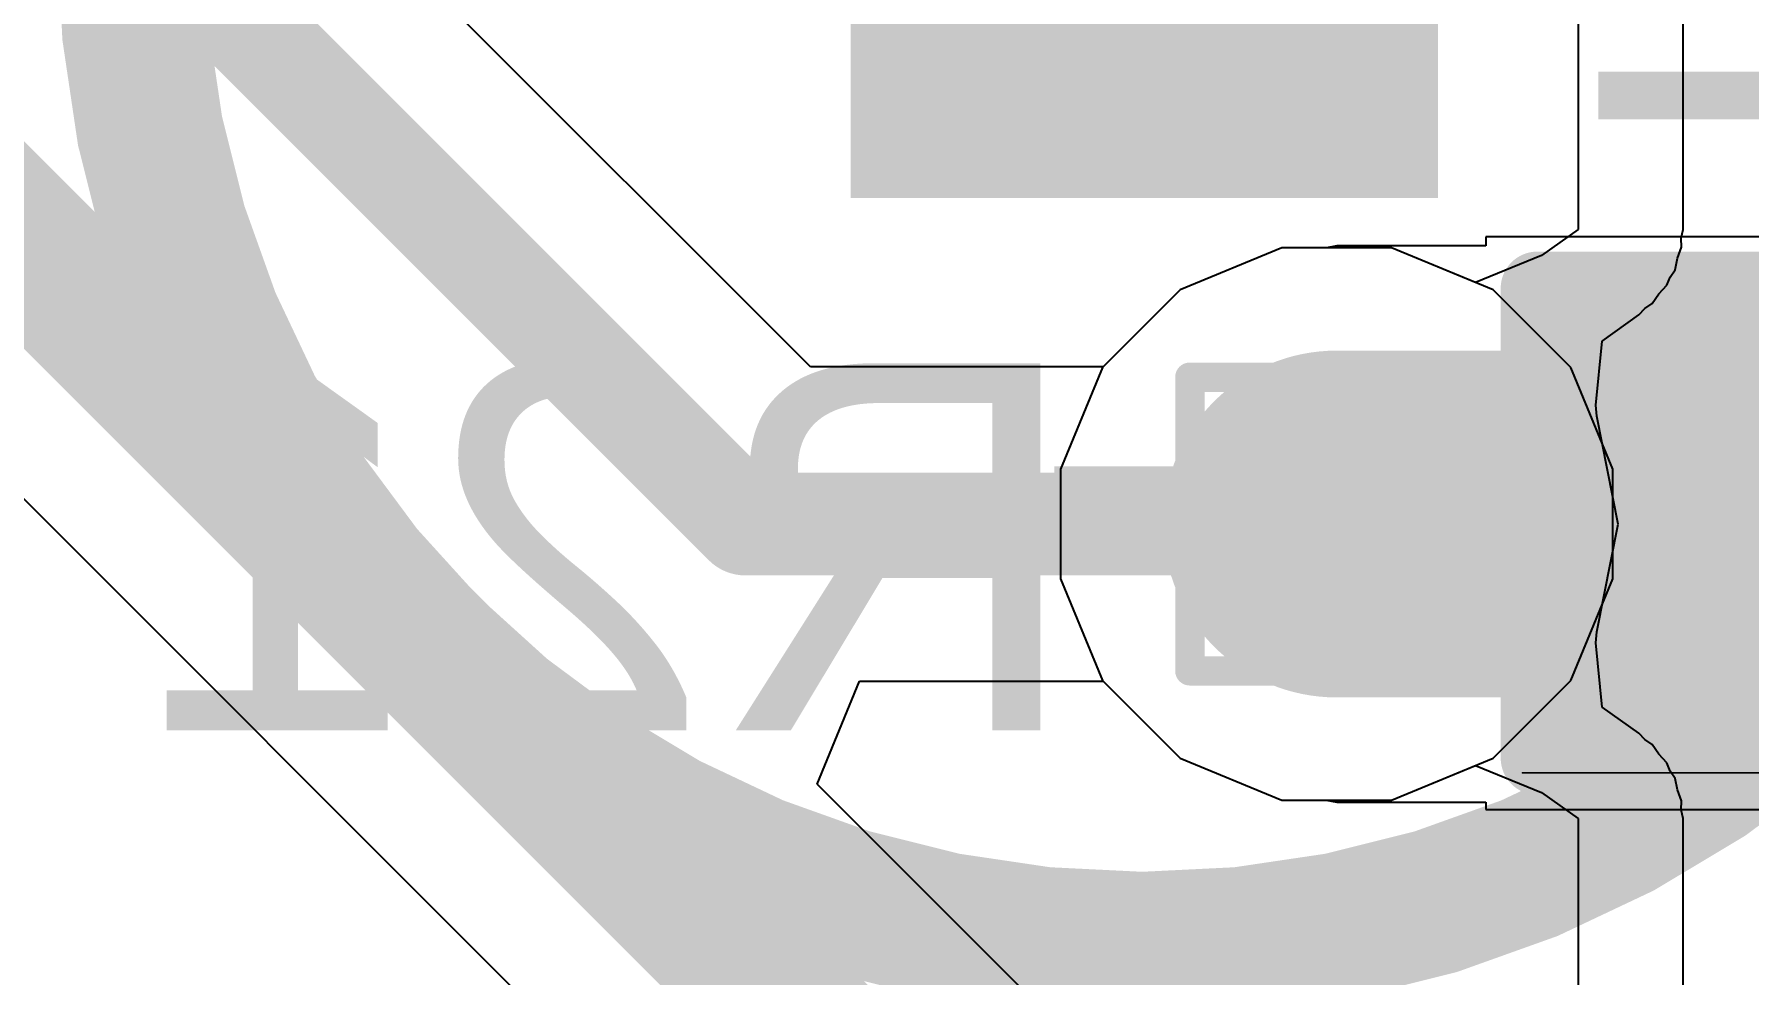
# Model space of a CAD drawing. Header units: inches. Extents: x -13 to 254, y -7 to 63.
# Drawn here: x -2.417 to 0.549, y 13.199 to 14.826 of the extents above; entities that cross this region are included whole.
import ezdxf

# ---------------------------------------------------------------- set-up
doc = ezdxf.new("R2010")
doc.units = ezdxf.units.IN
for name, color, linetype in [('Bottom Layer', 5, 'Continuous'), ('Bottom Overlay', 54, 'Continuous'), ('Bottom Paste', 16, 'Continuous'), ('Bottom Solder', 6, 'Continuous'), ('Dimensions', 6, 'Continuous'), ('Drill Drawing', 1, 'Continuous'), ('GND', 16, 'Continuous'), ('POWER', 76, 'Continuous'), ('Top Layer', 1, 'Continuous'), ('Top Overlay', 2, 'Continuous'), ('Top Paste', 8, 'Continuous'), ('Top Solder', 216, 'Continuous'), ('Via Holes', 16, 'Continuous')]:
    doc.layers.add(name, color=color, linetype=linetype)
doc.styles.add('Arial', font='', dxfattribs={"height": 0.2})
doc.styles.get('Arial').set_extended_font_data('Arial')

# ---------------------------------------------------------------- blocks, each defined once
blk = doc.blocks.new('LED_0402_30')
at = {"layer": 'Top Layer'}
for points in [[(-0.785, 0.36), (-0.165, 0.36), (-0.165, -0.36), (-0.785, -0.36)], [(0.165, 0.36), (0.785, 0.36), (0.785, -0.36), (0.165, -0.36)]]:
    blk.add_hatch(color=1, dxfattribs=at).paths.add_polyline_path(points)
at = {"layer": 'Top Overlay'}
blk.add_hatch(color=2, dxfattribs=at).paths.add_polyline_path([(0.9395, -0.5074), (1.5491, -0.5074), (1.5491, 0.5086), (0.9395, 0.5086)])
at = {"layer": 'Top Paste'}
for points in [[(-0.785, 0.36), (-0.165, 0.36), (-0.165, -0.36), (-0.785, -0.36)], [(0.165, 0.36), (0.785, 0.36), (0.785, -0.36), (0.165, -0.36)]]:
    blk.add_hatch(color=8, dxfattribs=at).paths.add_polyline_path(points)
at = {"layer": 'Top Solder'}
for points in [[(-0.8866, 0.4616), (-0.0634, 0.4616), (-0.0634, -0.4616), (-0.8866, -0.4616)], [(0.0634, 0.4616), (0.8866, 0.4616), (0.8866, -0.4616), (0.0634, -0.4616)]]:
    blk.add_hatch(color=216, dxfattribs=at).paths.add_polyline_path(points)
at = {"layer": 'Top Overlay'}
for points in [[(0.9398, 0.4572, 0.127, 0.127, 0), (-0.889, 0.4572, 0.127, 0.127, 0)], [(-0.889, -0.4572, 0.127, 0.127, 0), (-0.889, 0.4572, 0.127, 0.127, 0)], [(0.9398, -0.4572, 0.127, 0.127, 0), (0.9398, 0.4572, 0.127, 0.127, 0)], [(0.9398, -0.4572, 0.127, 0.127, 0), (-0.889, -0.4572, 0.127, 0.127, 0)]]:
    blk.add_lwpolyline(points, format="xyseb", dxfattribs=at)
for points in [[(-0.9207, 0.4572, 0.0635, 0.0635, 1), (-0.8572, 0.4572, 0.0635, 0.0635, 1)], [(-0.9207, 0.4572, 0.0635, 0.0635, 1), (-0.8572, 0.4572, 0.0635, 0.0635, 1)], [(0.908, 0.4572, 0.0635, 0.0635, 1), (0.9715, 0.4572, 0.0635, 0.0635, 1)], [(0.908, 0.4572, 0.0635, 0.0635, 1), (0.9715, 0.4572, 0.0635, 0.0635, 1)], [(-0.9207, -0.4572, 0.0635, 0.0635, 1), (-0.8572, -0.4572, 0.0635, 0.0635, 1)], [(-0.9207, -0.4572, 0.0635, 0.0635, 1), (-0.8572, -0.4572, 0.0635, 0.0635, 1)], [(0.908, -0.4572, 0.0635, 0.0635, 1), (0.9715, -0.4572, 0.0635, 0.0635, 1)], [(0.908, -0.4572, 0.0635, 0.0635, 1), (0.9715, -0.4572, 0.0635, 0.0635, 1)]]:
    blk.add_lwpolyline(points, format="xyseb", close=True, dxfattribs=at)
blk = doc.blocks.new('R___0402_B_33')
at = {"layer": 'Bottom Layer'}
for points in [[(-0.2413, 0.3175), (-0.2413, -0.3175), (-0.6985, -0.3175), (-0.6985, 0.3175)], [(0.6985, 0.3175), (0.6985, -0.3175), (0.2413, -0.3175), (0.2413, 0.3175)]]:
    blk.add_hatch(color=5, dxfattribs=at).paths.add_polyline_path(points)
at = {"layer": 'Bottom Paste'}
for points in [[(-0.2413, 0.3175), (-0.2413, -0.3175), (-0.6985, -0.3175), (-0.6985, 0.3175)], [(0.6985, 0.3175), (0.6985, -0.3175), (0.2413, -0.3175), (0.2413, 0.3175)]]:
    blk.add_hatch(color=16, dxfattribs=at).paths.add_polyline_path(points)
at = {"layer": 'Bottom Solder'}
for points in [[(-0.1863, 0.3725), (-0.1863, -0.3725), (-0.7535, -0.3725), (-0.7535, 0.3725)], [(0.7535, 0.3725), (0.7535, -0.3725), (0.1863, -0.3725), (0.1863, 0.3725)]]:
    blk.add_hatch(color=6, dxfattribs=at).paths.add_polyline_path(points)
at = {"layer": 'Bottom Overlay'}
for points in [[(-0.7874, 0.4064, 0.127, 0.127, 0), (-0.7874, -0.4064, 0.127, 0.127, 0)], [(0.7874, 0.4064, 0.127, 0.127, 0), (-0.7874, 0.4064, 0.127, 0.127, 0)], [(0.7874, 0.4064, 0.127, 0.127, 0), (0.7874, -0.4064, 0.127, 0.127, 0)], [(0.8128, 0.4318, 0.00323, 0.00323, 0), (-0.8128, 0.4318, 0.00323, 0.00323, 0)], [(0.7874, -0.4064, 0.127, 0.127, 0), (-0.7874, -0.4064, 0.127, 0.127, 0)]]:
    blk.add_lwpolyline(points, format="xyseb", dxfattribs=at)
for points in [[(-0.8191, 0.4064, 0.0635, 0.0635, 1), (-0.7556, 0.4064, 0.0635, 0.0635, 1)], [(-0.8191, 0.4064, 0.0635, 0.0635, 1), (-0.7556, 0.4064, 0.0635, 0.0635, 1)], [(0.7556, 0.4064, 0.0635, 0.0635, 1), (0.8191, 0.4064, 0.0635, 0.0635, 1)], [(0.7556, 0.4064, 0.0635, 0.0635, 1), (0.8191, 0.4064, 0.0635, 0.0635, 1)], [(-0.8136, 0.4318, 0.00161, 0.00161, 1), (-0.812, 0.4318, 0.00161, 0.00161, 1)], [(0.812, 0.4318, 0.00161, 0.00161, 1), (0.8136, 0.4318, 0.00161, 0.00161, 1)], [(-0.8191, -0.4064, 0.0635, 0.0635, 1), (-0.7556, -0.4064, 0.0635, 0.0635, 1)], [(-0.8191, -0.4064, 0.0635, 0.0635, 1), (-0.7556, -0.4064, 0.0635, 0.0635, 1)], [(0.7556, -0.4064, 0.0635, 0.0635, 1), (0.8191, -0.4064, 0.0635, 0.0635, 1)], [(0.7556, -0.4064, 0.0635, 0.0635, 1), (0.8191, -0.4064, 0.0635, 0.0635, 1)]]:
    blk.add_lwpolyline(points, format="xyseb", close=True, dxfattribs=at)

msp = doc.modelspace()

# ---------------------------------------------------------------- hatches: boundary and pattern name
at = {"layer": 'Bottom Layer'}
h = msp.add_hatch(color=5, dxfattribs=at)
edge = h.paths.add_edge_path()
edge.add_arc((-0.1637, 13.9786), 0.3, 0, 360)
msp.add_hatch(color=5, dxfattribs=at).paths.add_polyline_path([(0.5009, 14.2786), (-0.1637, 14.2786), (-0.1637, 13.6785), (0.5009, 13.6785)])
at = {"layer": 'GND'}
h = msp.add_hatch(color=16, dxfattribs=at)
edge = h.paths.add_edge_path()
edge.add_arc((-0.1637, 13.9786), 0.3, 0, 360)
at = {"layer": 'POWER'}
h = msp.add_hatch(color=76, dxfattribs=at)
edge = h.paths.add_edge_path()
edge.add_arc((-0.1637, 13.9786), 0.3, 0, 360)
at = {"layer": 'Top Layer'}
h = msp.add_hatch(color=1, dxfattribs=at)
edge = h.paths.add_edge_path()
edge.add_arc((-0.1637, 13.9786), 0.3, 0, 360)
at = {"layer": 'Via Holes'}
h = msp.add_hatch(color=7, dxfattribs=at)
edge = h.paths.add_edge_path()
edge.add_arc((-0.1637, 13.9786), 0.15, 0, 360)

# ---------------------------------------------------------------- linework, layer by layer
at = {"layer": 'Bottom Layer'}
for p, q in [((0.9073, 14.4753), (0.0945, 14.4753)), ((0.0945, 14.4753), (0.0945, 14.4599)), ((-0.2588, 14.4564), (-0.4344, 14.3836)), ((-0.1814, 14.4564), (-0.2588, 14.4564)), ((-0.1637, 14.4599), (-0.1814, 14.4564)), ((0.0945, 14.4599), (-0.1637, 14.4599)), ((-0.4344, 14.3836), (-0.5688, 14.2492)), ((-0.5688, 14.2492), (-0.6415, 14.0736)), ((-0.6415, 14.0736), (-0.6415, 13.8835)), ((-0.6415, 13.8835), (-0.5688, 13.7079)), ((-0.5688, 13.7079), (-0.4344, 13.5735)), ((-0.4344, 13.5735), (-0.2588, 13.5008)), ((-0.2588, 13.5008), (-0.1818, 13.5008)), ((-0.1818, 13.5008), (-0.1637, 13.4972)), ((-0.1637, 13.4972), (0.0945, 13.4972)), ((0.0945, 13.4972), (0.0945, 13.4847)), ((0.0945, 13.4847), (0.9073, 13.4847))]:
    msp.add_line(p, q, dxfattribs=at)
at = {"layer": 'Dimensions'}
msp.add_lwpolyline([(1.25, 15, 0.254, 0.254, -1), (-2.25, 15, 0.254, 0.254, 0)], format="xyseb", dxfattribs=at)
at = {"layer": 'Drill Drawing'}
for points in [[(-0.4177, 14.2326, 0.0508, 0.0508, 0), (0.0903, 14.2326, 0.0508, 0.0508, 0)], [(-0.4177, 13.7246, 0.0508, 0.0508, 0), (-0.4177, 14.2326, 0.0508, 0.0508, 0)], [(0.0903, 13.7246, 0.0508, 0.0508, 0), (0.0903, 14.2326, 0.0508, 0.0508, 0)], [(-0.4177, 13.7246, 0.0508, 0.0508, 0), (0.0903, 13.7246, 0.0508, 0.0508, 0)]]:
    msp.add_lwpolyline(points, format="xyseb", dxfattribs=at)
for points in [[(-0.4304, 14.2326, 0.0254, 0.0254, 1), (-0.405, 14.2326, 0.0254, 0.0254, 1)], [(-0.4304, 14.2326, 0.0254, 0.0254, 1), (-0.405, 14.2326, 0.0254, 0.0254, 1)], [(0.0776, 14.2326, 0.0254, 0.0254, 1), (0.103, 14.2326, 0.0254, 0.0254, 1)], [(0.0776, 14.2326, 0.0254, 0.0254, 1), (0.103, 14.2326, 0.0254, 0.0254, 1)], [(-0.4304, 13.7246, 0.0254, 0.0254, 1), (-0.405, 13.7246, 0.0254, 0.0254, 1)], [(-0.4304, 13.7246, 0.0254, 0.0254, 1), (-0.405, 13.7246, 0.0254, 0.0254, 1)], [(0.0776, 13.7246, 0.0254, 0.0254, 1), (0.103, 13.7246, 0.0254, 0.0254, 1)], [(0.0776, 13.7246, 0.0254, 0.0254, 1), (0.103, 13.7246, 0.0254, 0.0254, 1)]]:
    msp.add_lwpolyline(points, format="xyseb", close=True, dxfattribs=at)
at = {"layer": 'GND'}
for p, q in [((-1.0741, 14.2505), (-1.9457, 15.1221)), ((-0.2588, 14.4564), (-0.4344, 14.3836)), ((-0.0687, 14.4564), (-0.2588, 14.4564)), ((0.1069, 14.3836), (-0.0687, 14.4564)), ((-2.8438, 14.4312), (-0.6415, 12.2289)), ((-0.4344, 14.3836), (-0.5675, 14.2505)), ((0.2413, 14.2492), (0.1069, 14.3836)), ((-0.5675, 14.2505), (-1.0741, 14.2505)), ((0.3141, 14.0736), (0.2413, 14.2492)), ((0.3141, 13.8835), (0.3141, 14.0736)), ((0.2413, 13.7079), (0.3141, 13.8835)), ((-1.0625, 13.5288), (-0.9889, 13.7066)), ((-0.9889, 13.7066), (-0.5675, 13.7066)), ((-0.5675, 13.7066), (-0.4344, 13.5735)), ((0.1069, 13.5735), (0.2413, 13.7079)), ((-0.4344, 13.5735), (-0.2588, 13.5008)), ((-0.0687, 13.5008), (0.1069, 13.5735)), ((-0.202, 12.6684), (-1.0625, 13.5288)), ((-0.2588, 13.5008), (-0.0687, 13.5008))]:
    msp.add_line(p, q, dxfattribs=at)
for points in [[(-2.2176, 15.0094, 0.1778, 0.1778, 0), (-1.1867, 13.9786, 0.1778, 0.1778, 0)], [(-2.6241, 14.6509, 0.254, 0.254, 0), (-0.1637, 12.1906, 0.254, 0.254, 0)], [(-1.1867, 13.9786, 0.1778, 0.1778, 0), (-0.0367, 13.9786, 0.1778, 0.1778, 0)]]:
    msp.add_lwpolyline(points, format="xyseb", dxfattribs=at)
for points in [[(-1.2312, 13.9786, 0.0889, 0.0889, 1), (-1.1423, 13.9786, 0.0889, 0.0889, 1)], [(-1.2312, 13.9786, 0.0889, 0.0889, 1), (-1.1423, 13.9786, 0.0889, 0.0889, 1)], [(-0.0812, 13.9786, 0.0889, 0.0889, 1), (0.0077, 13.9786, 0.0889, 0.0889, 1)]]:
    msp.add_lwpolyline(points, format="xyseb", close=True, dxfattribs=at)
at = {"layer": 'POWER'}
for p, q in [((-0.2588, 14.4564), (-0.4344, 14.3836)), ((-0.0687, 14.4564), (-0.2588, 14.4564)), ((0.1069, 14.3836), (-0.0687, 14.4564)), ((-0.4344, 14.3836), (-0.5688, 14.2492)), ((0.2413, 14.2492), (0.1069, 14.3836)), ((-0.5688, 14.2492), (-0.6415, 14.0736)), ((0.3141, 14.0736), (0.2413, 14.2492)), ((-0.6415, 14.0736), (-0.6415, 13.8835)), ((0.3141, 13.8835), (0.3141, 14.0736)), ((-0.6415, 13.8835), (-0.5688, 13.7079)), ((0.2413, 13.7079), (0.3141, 13.8835)), ((-0.5688, 13.7079), (-0.4344, 13.5735)), ((0.1069, 13.5735), (0.2413, 13.7079)), ((-0.4344, 13.5735), (-0.2588, 13.5008)), ((-0.0687, 13.5008), (0.1069, 13.5735)), ((-0.2588, 13.5008), (-0.0687, 13.5008))]:
    msp.add_line(p, q, dxfattribs=at)
at = {"layer": 'Top Layer'}
for p, q in [((0.254, 17.5867), (0.254, 14.488)), ((0.4353, 14.488), (0.4353, 17.4054)), ((0.254, 14.488), (0.1906, 14.443)), ((0.4323, 14.473), (0.4353, 14.488)), ((0.4327, 14.4577), (0.4323, 14.473)), ((-0.2588, 14.4564), (-0.4344, 14.3836)), ((-0.0687, 14.4564), (-0.2588, 14.4564)), ((0.0762, 14.3964), (-0.0687, 14.4564)), ((0.1906, 14.443), (0.0762, 14.3964)), ((0.4255, 14.4386), (0.4327, 14.4577)), ((0.413, 14.4059), (0.4215, 14.4186)), ((0.4215, 14.4186), (0.4255, 14.4386)), ((-0.4344, 14.3836), (-0.5688, 14.2492)), ((0.3935, 14.3768), (0.4075, 14.3916)), ((0.4075, 14.3916), (0.413, 14.4059)), ((0.3694, 14.3513), (0.3822, 14.3598)), ((0.3822, 14.3598), (0.3935, 14.3768)), ((0.2955, 14.2952), (0.3589, 14.3402)), ((0.3589, 14.3402), (0.3694, 14.3513)), ((0.2848, 14.1842), (0.2955, 14.2952)), ((-0.5688, 14.2492), (-0.6415, 14.0736)), ((0.2864, 14.165), (0.2848, 14.1842)), ((0.3234, 13.9786), (0.2864, 14.165)), ((-0.6415, 14.0736), (-0.6415, 13.8835)), ((0.2864, 13.7921), (0.3234, 13.9786)), ((-0.6415, 13.8835), (-0.5688, 13.7079)), ((0.2848, 13.773), (0.2864, 13.7921)), ((0.2955, 13.662), (0.2848, 13.773)), ((-0.5688, 13.7079), (-0.4344, 13.5735)), ((0.3589, 13.617), (0.2955, 13.662)), ((0.3694, 13.6058), (0.3589, 13.617)), ((0.3822, 13.5973), (0.3694, 13.6058)), ((0.3935, 13.5804), (0.3822, 13.5973)), ((-0.4344, 13.5735), (-0.2588, 13.5008)), ((-0.0687, 13.5008), (0.0762, 13.5608)), ((0.0762, 13.5608), (0.1906, 13.5141)), ((0.4075, 13.5656), (0.3935, 13.5804)), ((0.413, 13.5512), (0.4075, 13.5656)), ((0.4215, 13.5385), (0.413, 13.5512)), ((0.4255, 13.5185), (0.4215, 13.5385)), ((-0.2588, 13.5008), (-0.0687, 13.5008)), ((0.1906, 13.5141), (0.254, 13.4691)), ((0.4327, 13.4995), (0.4255, 13.5185)), ((0.4323, 13.4842), (0.4327, 13.4995)), ((0.254, 13.4691), (0.254, 11.6053)), ((0.4353, 13.4691), (0.4323, 13.4842)), ((0.4353, 11.6053), (0.4353, 13.4691))]:
    msp.add_line(p, q, dxfattribs=at)

# ---------------------------------------------------------------- block references
for name, p, rotation in [('LED_0402_30', (-0.4971, 16.0918), 270), ('R___0402_B_33', (0.9708, 13.98), 180)]:
    msp.add_blockref(name, p, dxfattribs=dict(rotation=rotation))

# ---------------------------------------------------------------- texts
at = {"layer": 'Bottom Overlay', "style": 'Arial', "text_generation_flag": 2}
msp.add_text('R21', height=0.635, dxfattribs=at).set_placement((-0.6037, 13.6218))
at = {"layer": 'Top Overlay', "style": 'Arial'}
msp.add_text('LED3', height=0.635, rotation=90, dxfattribs=at).set_placement((0.9238, 14.6057))
at = {"layer": 'Top Overlay', "style": 'Arial', "text_generation_flag": 2}
msp.add_text('-', height=1.016, rotation=360, dxfattribs=at).set_placement((-0.2428, 13.6284))

doc.saveas('drawing.dxf')
